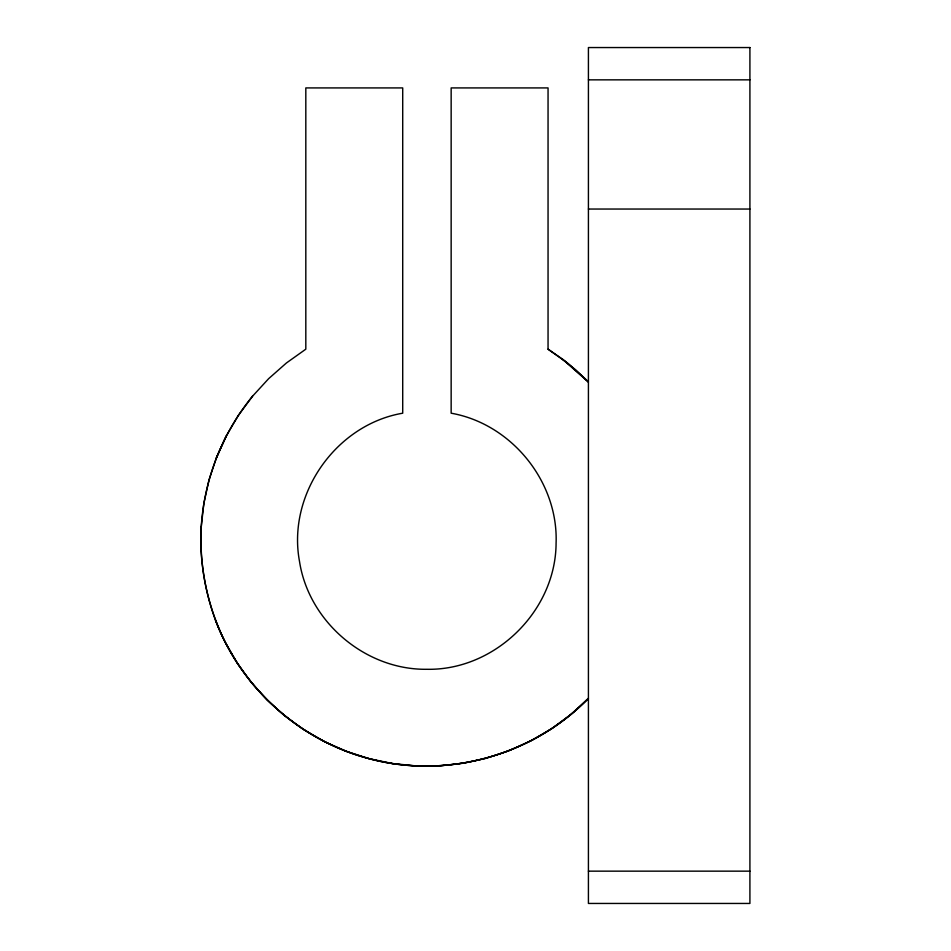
<?xml version="1.0" encoding="UTF-8"?>
<svg xmlns="http://www.w3.org/2000/svg" width="951" height="951" viewBox="0 0 951 951"><rect width="100%" height="100%" fill="white"/><g stroke="black" fill="none" stroke-linecap="round" stroke-linejoin="round"><path stroke-width="1.43" d="M201.113 550.998L201.243 526.747C204.239 479.233 222.403 433.026 252.562 396.187L238.309 415.444L226.243 435.974L216.412 457.657L208.994 479.922L203.823 503.519L201.22 527.187L201.113 550.998C202.896 582.511 211.039 613.514 225.018 641.818L237.215 663.073L251.207 682.342L267.136 700.031L284.159 715.402L303.345 729.417L324.778 741.792L346.556 751.409L369.226 758.696L392.537 763.546L416.229 765.935L440.04 765.805L463.708 763.178L485.688 758.411L508.274 751.04L531.229 740.686L551.746 728.609L570.885 714.427L588.419 698.319C532.869 755.617 446.281 779.463 369.226 758.696C299.838 740.567 241.067 687.739 215.687 620.67L215.461 620.064C204.477 590.298 199.627 558.439 201.243 526.747M216.412 457.657L226.243 435.974M252.467 396.305L268.634 378.676L286.441 362.961L305.818 349.183L305.818 87.92L402.713 87.92L402.713 413.198C335.739 424.645 287.059 494.472 299.482 561.268C308.706 621.978 365.529 670.134 426.928 669.29C494.865 670.598 555.764 611.136 556.085 543.199C558.415 481.824 511.638 423.873 451.154 413.198L451.154 87.92L548.049 87.92L548.049 349.183L567.414 362.961L588.419 381.874L575.819 369.951L562.326 359.038L548.049 349.183M587.314 699.449C531.49 756.223 444.973 779.511 368.18 758.411C299.03 739.997 240.603 687.074 215.461 620.064M588.419 79.848L749.911 79.848M588.419 209.042L749.911 209.042M588.419 871.152L749.911 871.152M562.326 359.038L588.253 381.957M749.911 47.55L588.419 47.55L588.419 903.45L749.911 903.45L749.911 47.55"/></g></svg>
